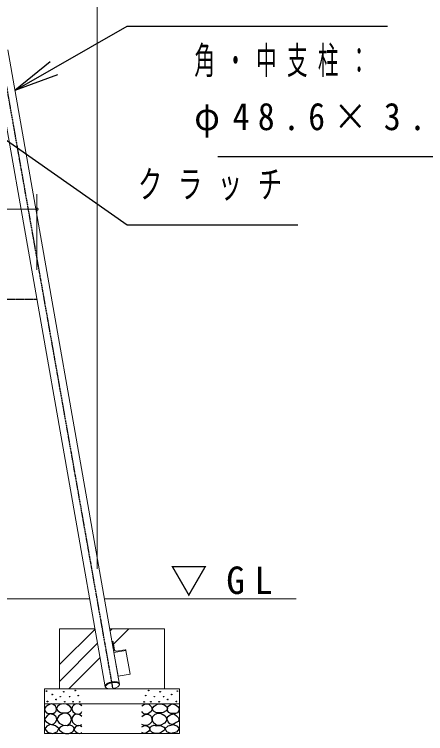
# Model space of a CAD drawing. Units: millimetres, scale not verified. Extents: x -35408 to 50, y -49934 to 13350.
# Drawn here: x -11951 to -10578, y 2450 to 4853 of the extents above; entities that cross this region are included whole.
import ezdxf

# ---------------------------------------------------------------- set-up
doc = ezdxf.new("R2010")
doc.units = ezdxf.units.MM
doc.linetypes.add('USER2', pattern=[6, 3, -1, 1, -1])
doc.layers.add('線', color=2, linetype='Continuous', lineweight=25)
doc.layers.add('補助', color=2, linetype='Continuous', lineweight=25)
doc.styles.add('ＭＳ ゴシック', font='')
doc.styles.get('ＭＳ ゴシック').set_extended_font_data('MS Gothic')

# ---------------------------------------------------------------- blocks, each defined once
blk = doc.blocks.new('dimension_origin')
at = {"color": 0, "linetype": 'Continuous', "lineweight": -2}
blk.add_circle((0, 0), 1.25, dxfattribs=at)

msp = doc.modelspace()

# ---------------------------------------------------------------- linework, layer by layer
at = {"layer": '線', "color": 20, "linetype": 'USER2'}
for p, q in [((-11621.904, 2602.706), (-12017.833, 4848.132)), ((-11875.327, 3900), (-17774.673, 3900))]:
    msp.add_line(p, q, dxfattribs=at)
at = {"layer": '線', "color": 7, "lineweight": 13}
for p, q in [((-11599.325, 2614.589), (-11973.123, 4734.504)), ((-11647.186, 2606.15), (-12020.985, 4726.065)), ((-11699, 2900), (-14800.7, 2900)), ((-11010, 2900), (-11649.65, 2900)), ((-11681.367, 2800), (-11800, 2800)), ((-11800, 2800), (-11800, 2600)), ((-11450, 2800), (-11632.018, 2800)), ((-11450, 2600), (-11450, 2800)), ((-11623.549, 2757.733), (-11624.534, 2757.559)), ((-11624.534, 2757.559), (-11618.158, 2721.401)), ((-11616.444, 2728.956), (-11621.232, 2756.111)), ((-11618.158, 2721.401), (-11578.67, 2727.779)), ((-11618.158, 2721.401), (-11604.2, 2642.237)), ((-11581.083, 2730.175), (-11611.295, 2725.295)), ((-11578.67, 2727.779), (-11578.79, 2728.52)), ((-11578.67, 2727.779), (-11564.712, 2648.615)), ((-11604.2, 2642.237), (-11564.712, 2648.615)), ((-11850, 2600), (-11850, 2450)), ((-11850, 2600), (-11400, 2600)), ((-11400, 2450), (-11400, 2600)), ((-11850, 2550), (-11400, 2550)), ((-11850, 2450), (-11400, 2450))]:
    msp.add_line(p, q, dxfattribs=at)
for centre, radius, start, end in [((-11623.202, 2755.763), 2, 10, 100), ((-11612.013, 2729.738), 4.5, 190, 279.1759), ((-11580.764, 2728.201), 2, 9.1759, 99.1759)]:
    msp.add_arc(centre, radius, start, end, dxfattribs=at)
at = {"layer": '線'}
msp.add_ellipse((-11623.597, 2612.309), major_axis=(23.931, 4.22), ratio=0.390349, start_param=0, end_param=3.14159265, dxfattribs=at)
at = {"layer": '線', "color": 7, "lineweight": 13}
msp.add_ellipse((-11623.255, 2610.369), major_axis=(23.931, 4.22), ratio=0.39582, dxfattribs=at)
at = {"layer": '補助', "lineweight": 13}
for p, q in [((-11674.325, 3000), (-11674.325, 6454.75)), ((-11875.327, 4000), (-11875.327, 4252.05)), ((-12544.831, 4202.05), (-11875.327, 4202.05)), ((-11800, 2680.663), (-11681.262, 2799.401)), ((-11630.896, 2793.64), (-11624.536, 2800)), ((-11619.893, 2748.516), (-11568.41, 2800)), ((-11800, 2624.536), (-11672.849, 2751.688)), ((-11768.41, 2600), (-11664.435, 2703.974))]:
    msp.add_line(p, q, dxfattribs=at)
at = {"layer": '補助'}
for p, q in [((-11818.953, 4672.911), (-11574.325, 4813.013)), ((-11574.325, 4813.013), (-11524.325, 4813.013)), ((-11524.325, 4813.013), (-10704.552, 4813.013)), ((-12349.627, 4692.964), (-11574.325, 4150.091)), ((-11831.378, 4694.605), (-11949.118, 4598.363)), ((-11949.118, 4598.363), (-11818.953, 4672.911)), ((-11806.529, 4651.217), (-11949.118, 4598.363)), ((-10452.024, 4376.488), (-11271.797, 4376.488)), ((-11574.325, 4150.091), (-11524.325, 4150.091)), ((-11524.325, 4150.091), (-11004.107, 4150.091))]:
    msp.add_line(p, q, dxfattribs=at)
for points in [[(-11827.551, 2549.402), (-11834.014, 2546.862), (-11840.225, 2543.382), (-11846.083, 2539.344), (-11849.731, 2533.877), (-11848.719, 2526.294), (-11843.711, 2519.935), (-11836.845, 2517.345), (-11829.136, 2517.084), (-11821.523, 2517.688), (-11815.194, 2520.252), (-11811.442, 2525.538), (-11810.125, 2531.976), (-11810.973, 2537.181), (-11813.927, 2542.115), (-11820.087, 2546.942)], [(-11788.127, 2549.493), (-11793.032, 2548.876), (-11798.669, 2546.79), (-11806.64, 2541.002), (-11810.292, 2534.086), (-11809.417, 2530.124), (-11805.696, 2525.707), (-11796.205, 2520.934), (-11786.235, 2519.49), (-11778.885, 2519.318), (-11771.369, 2520.842), (-11763.77, 2525.456), (-11760.016, 2531.653), (-11760.986, 2536.306), (-11765.693, 2541.654), (-11776.361, 2547.861)], [(-11461.873, 2549.493), (-11456.968, 2548.876), (-11451.331, 2546.79), (-11443.36, 2541.002), (-11439.708, 2534.086), (-11440.583, 2530.124), (-11444.304, 2525.707), (-11453.795, 2520.934), (-11463.765, 2519.49), (-11471.115, 2519.318), (-11478.631, 2520.842), (-11486.23, 2525.456), (-11489.984, 2531.653), (-11489.014, 2536.306), (-11484.307, 2541.654), (-11473.639, 2547.861)], [(-11422.449, 2549.402), (-11415.986, 2546.862), (-11409.775, 2543.382), (-11403.917, 2539.344), (-11400.269, 2533.877), (-11401.281, 2526.294), (-11406.289, 2519.935), (-11413.155, 2517.345), (-11420.864, 2517.084), (-11428.477, 2517.688), (-11434.806, 2520.252), (-11438.558, 2525.538), (-11439.875, 2531.976), (-11439.027, 2537.181), (-11436.073, 2542.115), (-11429.913, 2546.942)], [(-11830.086, 2516.45), (-11835.415, 2513.657), (-11840.859, 2509.479), (-11847.308, 2502.659), (-11849.731, 2495.855), (-11846.103, 2491.027), (-11839.592, 2486.666), (-11832.954, 2482.379), (-11826.284, 2480.329), (-11818.64, 2482.776), (-11812.343, 2489.201), (-11809.236, 2497.478), (-11810.759, 2505.994), (-11818.917, 2513.245)], [(-11800.831, 2485.163), (-11788.242, 2478.307), (-11774.883, 2477.324), (-11764.599, 2484.778), (-11759.747, 2496.515), (-11762.027, 2507.293), (-11768.936, 2515.436), (-11777.761, 2518.869), (-11788.938, 2517.598), (-11802.692, 2509.543), (-11808.669, 2498.678), (-11806.034, 2491.484)], [(-11449.169, 2485.163), (-11461.758, 2478.307), (-11475.117, 2477.324), (-11485.401, 2484.778), (-11490.253, 2496.515), (-11487.973, 2507.293), (-11481.064, 2515.436), (-11472.239, 2518.869), (-11461.062, 2517.598), (-11447.308, 2509.543), (-11441.331, 2498.678), (-11443.966, 2491.484)], [(-11419.914, 2516.45), (-11414.585, 2513.657), (-11409.141, 2509.479), (-11402.692, 2502.659), (-11400.269, 2495.855), (-11403.897, 2491.027), (-11410.408, 2486.666), (-11417.046, 2482.379), (-11423.716, 2480.329), (-11431.36, 2482.776), (-11437.657, 2489.201), (-11440.764, 2497.478), (-11439.241, 2505.994), (-11431.083, 2513.245)], [(-11830.905, 2480.517), (-11842.225, 2474.498), (-11849.036, 2465.683), (-11840.549, 2454.413), (-11822.114, 2450.299), (-11807.761, 2456.41), (-11802.335, 2466.782), (-11813.117, 2475.89)], [(-11773.802, 2476.373), (-11781.337, 2476.999), (-11789.479, 2475.562), (-11798.406, 2471.504), (-11802.723, 2466.102), (-11800.037, 2461.419), (-11794.074, 2456.912), (-11787.595, 2453.068), (-11780.289, 2450.695), (-11768.44, 2450.928), (-11758.124, 2455.02), (-11753.421, 2459.827), (-11751.367, 2465.561), (-11752.427, 2470.709), (-11756.503, 2475.292), (-11764.901, 2477.832)], [(-11476.198, 2476.373), (-11468.663, 2476.999), (-11460.521, 2475.562), (-11451.594, 2471.504), (-11447.277, 2466.102), (-11449.963, 2461.419), (-11455.926, 2456.912), (-11462.405, 2453.068), (-11469.711, 2450.695), (-11481.56, 2450.928), (-11491.876, 2455.02), (-11496.579, 2459.827), (-11498.633, 2465.561), (-11497.573, 2470.709), (-11493.497, 2475.292), (-11485.099, 2477.832)], [(-11419.095, 2480.517), (-11407.775, 2474.498), (-11400.964, 2465.683), (-11409.451, 2454.413), (-11427.886, 2450.299), (-11442.239, 2456.41), (-11447.665, 2466.782), (-11436.883, 2475.89)]]:
    msp.add_lwpolyline(points, close=True, dxfattribs=at)
for points in [[(-11725, 2543.299), (-11733.427, 2548.154), (-11742.11, 2549.636), (-11747.729, 2547.948), (-11752.883, 2544.249), (-11757.355, 2538.941), (-11759.22, 2532.209), (-11755.552, 2523.439), (-11747.496, 2517), (-11739.197, 2514.621), (-11731.971, 2515.733), (-11727.921, 2519.109), (-11725, 2523.654)], [(-11525, 2543.299), (-11516.573, 2548.154), (-11507.89, 2549.636), (-11502.271, 2547.948), (-11497.117, 2544.249), (-11492.645, 2538.941), (-11490.78, 2532.209), (-11494.448, 2523.439), (-11502.504, 2517), (-11510.803, 2514.621), (-11518.029, 2515.733), (-11522.079, 2519.109), (-11525, 2523.654)], [(-11725.317, 2507.178), (-11732.457, 2512.64), (-11740.526, 2515.099), (-11747.231, 2513.875), (-11753.199, 2510.03), (-11757.592, 2504.249), (-11759.22, 2497.039), (-11756.556, 2488.431), (-11750.348, 2481.513), (-11742.709, 2477.642), (-11735.139, 2476.761), (-11729.985, 2478.2), (-11725.317, 2480.88)], [(-11524.683, 2507.178), (-11517.543, 2512.64), (-11509.474, 2515.099), (-11502.769, 2513.875), (-11496.801, 2510.03), (-11492.408, 2504.249), (-11490.78, 2497.039), (-11493.444, 2488.431), (-11499.652, 2481.513), (-11507.291, 2477.642), (-11514.861, 2476.761), (-11520.015, 2478.2), (-11524.683, 2480.88)], [(-11725, 2472.642), (-11731.018, 2475.96), (-11738.308, 2476.761), (-11747.024, 2472.427), (-11751.298, 2465.671), (-11750.686, 2462.001), (-11747.813, 2457.75), (-11740.651, 2452.278), (-11733.238, 2450.462), (-11728.942, 2451.514), (-11725, 2453.631)], [(-11525, 2472.642), (-11518.982, 2475.96), (-11511.692, 2476.761), (-11502.976, 2472.427), (-11498.702, 2465.671), (-11499.314, 2462.001), (-11502.187, 2457.75), (-11509.349, 2452.278), (-11516.762, 2450.462), (-11521.058, 2451.514), (-11525, 2453.631)]]:
    msp.add_lwpolyline(points, dxfattribs=at)
for centre in [(-11843.394, 2592.177), (-11824.383, 2580.77), (-11797.451, 2573.483), (-11786.044, 2589.959), (-11766.504, 2573.549), (-11747.583, 2594.091), (-11737.582, 2577.063), (-11512.418, 2577.063), (-11502.417, 2594.091), (-11483.496, 2573.549), (-11463.956, 2589.959), (-11452.549, 2573.483), (-11425.617, 2580.77), (-11406.606, 2592.177), (-11840.225, 2557.323), (-11811.392, 2563.977), (-11782.559, 2556.373), (-11754.881, 2556.521), (-11732.717, 2555.98), (-11517.283, 2555.98), (-11495.119, 2556.521), (-11467.441, 2556.373), (-11438.608, 2563.977), (-11409.775, 2557.323)]:
    msp.add_circle(centre, 1, dxfattribs=at)

# ---------------------------------------------------------------- block references
at = {"layer": '補助', "lineweight": 13, "xscale": 3.33, "yscale": 3.33, "rotation": 180}
msp.add_blockref('dimension_origin', (-11875.327, 4202.05), dxfattribs=at)

# ---------------------------------------------------------------- texts
at = {"layer": '補助', "char_height": 91.64, "style": 'ＭＳ ゴシック'}
for s, insert, attachment_point in [('\\T1.5;\\W0.55;角・中支柱：', (-11350.059, 4745.238), 1), ('\\T1.5;\\W0.9;φ48.6×3.5', (-11350.059, 4557.738), 1), ('\\T1.64;\\W0.65;クラッチ', (-11538.075, 4331.341), 1), ('\\T1.5;▽GL', (-11430.833, 2908.333), 7)]:
    msp.add_mtext(s, dxfattribs=dict(at, insert=insert, attachment_point=attachment_point))

doc.saveas('drawing.dxf')
